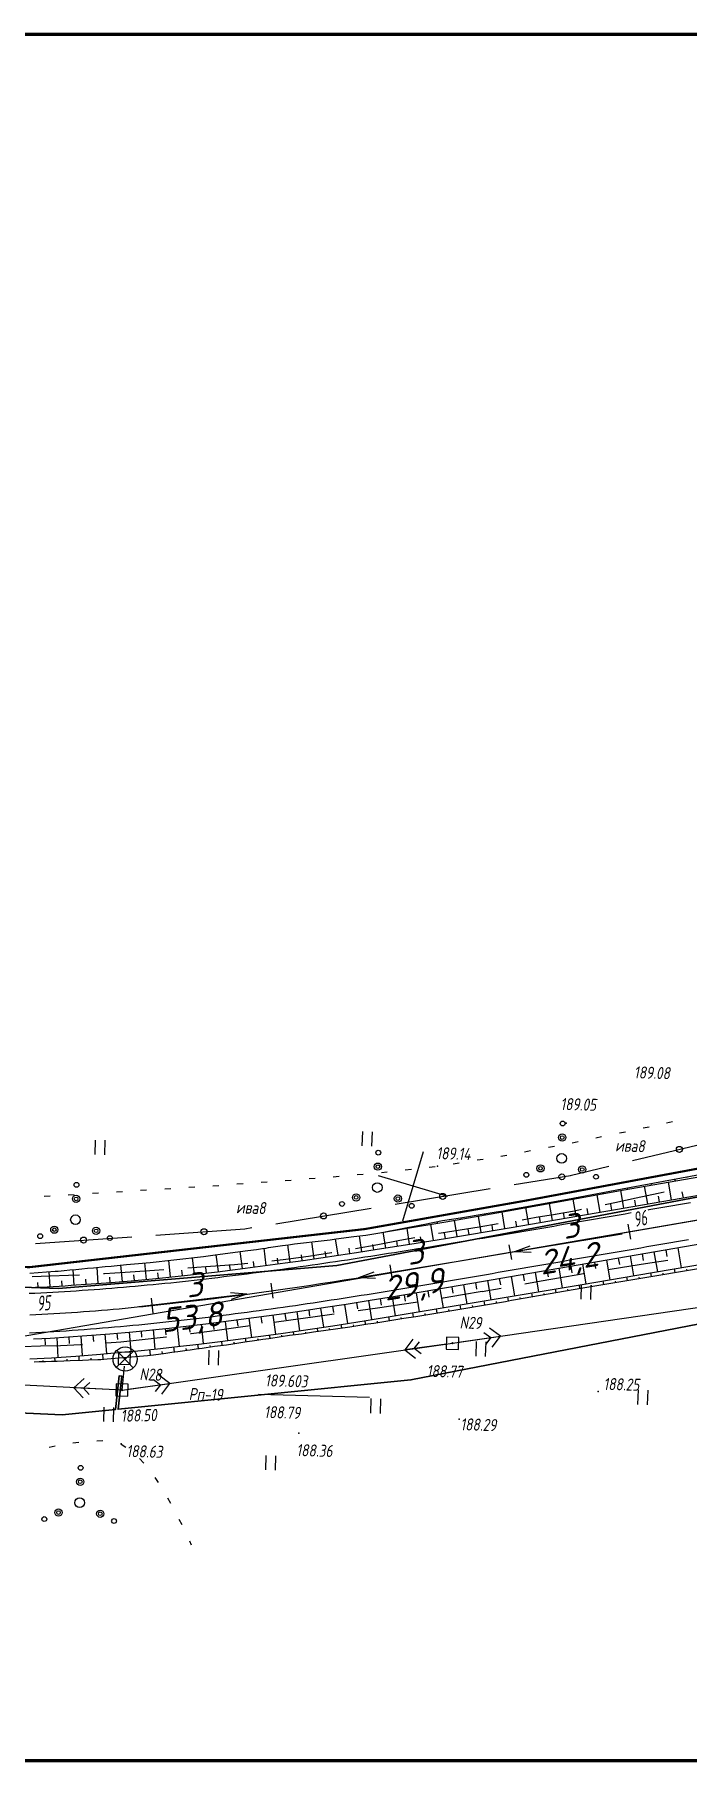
# Model space of a CAD drawing. Header units: millimetres. Extents: x 1808 to 2910, y -1045 to 155.
# Drawn here: x 2226.2 to 2334.3, y -535.7 to -249.8 of the extents above; entities that cross this region are included whole.
import ezdxf

# ---------------------------------------------------------------- set-up
doc = ezdxf.new("R2010")
doc.units = ezdxf.units.MM
doc.linetypes.add('CONTI', pattern=[0])
for name, color, linetype, lineweight in [('10', 1, 'Continuous', 35), ('КОПИЯ_ОСЬ_13_ОТКОСЫ', 7, 'Continuous', 30), ('КОПИЯ_ОСЬ_ГРАНИЦЫ_ПОЛОС', 7, 'Continuous', 30), ('ОСЬ_ВЕРХ_ПОКРЫТИЯ_ГРАНИЦЫ_ПОЛОС', 7, 'Continuous', 30), ('ОСЬ_ВЕРХ_ПОКРЫТИЯ_ОСЬ', 1, 'Continuous', 30), ('Уклоны ПЧ', 5, 'Continuous', 30)]:
    doc.layers.add(name, color=color, linetype=linetype, lineweight=lineweight)
for name, color, linetype in [('_Оформление', 7, 'Continuous'), ('_Ростелеком', 6, 'Continuous'), ('NAD_MDEFAULT', 7, 'CONTI'), ('PI_OTDEFAULT', 172, 'CONTI'), ('PI_TTDEFAULT', 5, 'CONTI'), ('PLN_O', 7, 'CONTI'), ('SETKR', 2, 'CONTI'), ('SIT_LDEFAULT', 7, 'CONTI'), ('USLZNDEFAULT', 7, 'CONTI'), ('ZAPSKDEFAULT', 7, 'CONTI'), ('КОПИЯ_ОСЬ_ТАНГЕНСЫ', 1, 'Continuous'), ('ОСЬ_ВЕРХ_ПОКРЫТИЯ_ПИКЕТЫ', 1, 'Continuous')]:
    doc.layers.add(name, color=color, linetype=linetype)
doc.styles.add('eskd', font='isocpeur.ttf', dxfattribs={"width": 1.2, "height": 2})
doc.styles.get("Standard").update_dxf_attribs({"font": 'isocpeui.ttf'})
doc.styles.add('ГОСТ', font='isocpeur.ttf', dxfattribs={"height": 4})
doc.linetypes.add('Связь', pattern='A,12.5,[130,ltypeshp.shx,S=1,R=-30,X=0,Y=0.9],1,[130,ltypeshp.shx,S=1,R=-30,X=0,Y=0.9],1,[130,ltypeshp.shx,S=1,R=-30,X=0,Y=0.9],4.5', length=19)

# ---------------------------------------------------------------- blocks, each defined once
blk = doc.blocks.new('BL_333')
at = {"color": 0}
for p, q in [((0, -6), (0, 6)), ((-6, 0), (6, 0))]:
    blk.add_line(p, q, dxfattribs=at)
blk = doc.blocks.new('BL_2011')
at = {"color": 0}
for p, q in [((0, 0), (0, 2.4)), ((1.6, 0), (1.6, 2.4))]:
    blk.add_line(p, q, dxfattribs=at)
blk = doc.blocks.new('BL_2010')
at = {"color": 0}
for centre, radius in [((0, 5.78), 0.4), ((0, 3.46), 0.6), ((0, 3.46), 0.3), ((0, 0), 0.8), ((-5.78, -2.88), 0.4), ((-3.46, -1.74), 0.6), ((-3.46, -1.74), 0.3), ((3.46, -1.74), 0.6), ((3.46, -1.74), 0.3), ((5.78, -2.88), 0.4)]:
    blk.add_circle(centre, radius, dxfattribs=at)
blk = doc.blocks.new('BL_27')
at = {"color": 0}
for p, q in [((1, 1), (-1, 1)), ((-1, 1), (-1, -1)), ((1, -1), (1, 1)), ((-1, -1), (1, -1))]:
    blk.add_line(p, q, dxfattribs=at)
blk.add_circle((0, 0), 0.1, dxfattribs=at)
blk = doc.blocks.new('BL_7')
at = {"color": 0}
for p, q in [((-1.4, 1.4), (1.4, -1.4)), ((-1.4, -1.4), (1.4, 1.4))]:
    blk.add_line(p, q, dxfattribs=at)
blk.add_circle((0, 0), 2, dxfattribs=at)
blk = doc.blocks.new('Стрелка')
at = {"layer": 'Уклоны ПЧ', "ltscale": 2}
for points in [[(-0.02, -0.05), (-0.02, 17.97)], [(-0.02, -0.05), (-0.58, 2.62)], [(-0.02, -0.05), (0.53, 2.62)]]:
    blk.add_lwpolyline(points, dxfattribs=at)

msp = doc.modelspace()

# ---------------------------------------------------------------- linework, layer by layer
at = {"layer": '10'}
for points in [[(2620.73, -395.22), (2606.59, -397.47), (2605.44, -387.39), (2553.12, -394.32), (2438.15, -413.26), (2438.66, -422.99), (2367.6, -436.36), (2276.23, -453.66), (2230.16, -457.47), (2219.73, -457.12), (2144.44, -454.6), (2029.16, -435.48), (1971.45, -421.43), (1894.92, -402.16), (1897.04, -393.04), (1863.68, -385.03)], [(2836.91, -383.88), (2819.46, -391.04), (2781.15, -396), (2691.22, -405.87), (2692.7, -395.44), (2606.46, -408.13), (2606.46, -408.13), (2531.72, -418.13), (2464.56, -429.19), (2448.04, -431.91), (2378.95, -444.91), (2369.55, -446.68), (2369.33, -456.96), (2288.52, -472.64), (2240.01, -477.5)], [(2240.01, -477.5), (2240.65, -472.01), (2240.2, -471.95), (2239.56, -477.53), (2230.74, -478.42), (2136.9, -474.03), (2085.81, -465.74), (2087.63, -460.54), (2087.21, -460.39), (2085.35, -465.66), (2035.92, -457.65), (2035.92, -457.65), (1967.01, -441.3), (1969.04, -431.65), (1931.19, -424.12), (1868.59, -406.35), (1859.13, -404.23)], [(1859.13, -404.23), (1868.59, -406.35), (1931.19, -424.12), (1969.04, -431.65), (1967.01, -441.3), (2035.92, -457.65), (2035.92, -457.65), (2085.35, -465.66), (2087.21, -460.39), (2087.63, -460.54), (2085.81, -465.74), (2136.9, -474.03), (2230.74, -478.42), (2239.56, -477.53), (2240.2, -471.95), (2240.65, -472.01), (2240.01, -477.5), (2288.52, -472.64), (2369.33, -456.96)]]:
    msp.add_lwpolyline(points, dxfattribs=at)
at = {"layer": '_Оформление', "lineweight": 70, "ltscale": 200}
msp.add_lwpolyline([(2874.19, -249.78), (1824.77, -249.78), (1824.77, -535.66), (2874.19, -535.66)], close=True, dxfattribs=at)
at = {"layer": '_Ростелеком', "color": 5, "linetype": 'Связь', "const_width": 0.35}
msp.add_lwpolyline([(2340.52, -436.8), (2307.56, -442.93), (2280.91, -447.64), (2225.37, -453.95), (2190.43, -453.43), (2160.74, -450.96), (2125.77, -447.13), (2083.69, -441.64), (2045.94, -435.19), (2011.44, -427.96), (1968.81, -418.42), (1930.94, -408.64), (1895.72, -398.7), (1863.15, -387.28)], dxfattribs=at)
at = {"layer": 'NAD_MDEFAULT', "color": 0}
msp.add_line((2263.29, -474.97), (2281.66, -475.48), dxfattribs=at)
at = {"layer": 'PI_TTDEFAULT', "color": 5}
for p in [(2314.23, -430.08, 189.05), (2292.92, -437.23, 189.14), (2295.42, -466.55, 188.77), (2240.68, -474.32, 188.5), (2319.53, -474.57, 188.25), (2296.5, -479.15, 188.29), (2269.95, -481.46, 188.36), (2240.54, -483.24, 188.63)]:
    msp.add_point(p, dxfattribs=at)
at = {"layer": 'PLN_O'}
for p, q in [((2325.22, -436.31), (2340.78, -432.58)), ((2314.93, -438.76), (2321.33, -437.23)), ((2305.63, -440.28), (2314.94, -438.75)), ((2285.9, -443.52), (2301.68, -440.93)), ((2266.15, -446.75), (2281.94, -444.16)), ((2246.26, -448.63), (2260.99, -447.61)), ((2260.99, -447.6), (2262.2, -447.4)), ((2226.31, -450.02), (2242.27, -448.91))]:
    msp.add_line(p, q, dxfattribs=at)
for centre in [(2333.01, -434.45), (2313.53, -438.99), (2293.79, -442.23), (2274.05, -445.46), (2254.24, -448.08), (2234.29, -449.46)]:
    msp.add_circle(centre, 0.5, dxfattribs=at)
at = {"layer": 'SIT_LDEFAULT', "color": 7}
for p, q in [((2323.07, -431.72), (2324.05, -431.52)), ((2326.99, -430.9), (2327.97, -430.7)), ((2330.89, -430.05), (2331.87, -429.85)), ((2311.3, -434.1), (2312.29, -433.91)), ((2315.23, -433.34), (2316.21, -433.14)), ((2319.15, -432.53), (2320.12, -432.33)), ((2291.57, -437.38), (2292.57, -437.27)), ((2295.54, -436.82), (2296.52, -436.67)), ((2299.49, -436.2), (2300.47, -436.05)), ((2303.43, -435.57), (2304.42, -435.39)), ((2307.37, -434.84), (2308.35, -434.65)), ((2259.71, -440.17), (2260.71, -440.11)), ((2263.7, -439.89), (2264.7, -439.82)), ((2267.68, -439.61), (2268.69, -439.54)), ((2271.68, -439.29), (2272.67, -439.21)), ((2275.66, -438.97), (2276.65, -438.89)), ((2279.65, -438.63), (2280.64, -438.55)), ((2283.63, -438.25), (2284.62, -438.14)), ((2287.6, -437.82), (2288.6, -437.71)), ((2227.77, -442.22), (2228.77, -442.15)), ((2231.76, -441.97), (2232.75, -441.91)), ((2235.75, -441.72), (2236.75, -441.66)), ((2239.74, -441.48), (2240.74, -441.42)), ((2243.75, -441.22), (2244.75, -441.15)), ((2247.74, -440.97), (2248.74, -440.9)), ((2251.72, -440.72), (2252.72, -440.65)), ((2255.71, -440.46), (2256.71, -440.4)), ((2325.85, -442.52), (2322.29, -443.29)), ((2329.51, -441.74), (2325.85, -442.52)), ((2330.49, -441.53), (2329.51, -441.74)), ((2309.3, -445.75), (2306.94, -446.15)), ((2312.46, -445.21), (2309.3, -445.75)), ((2315.6, -444.65), (2312.45, -445.22)), ((2316.79, -444.41), (2315.6, -444.65)), ((2322.29, -443.28), (2320.71, -443.61)), ((2293.52, -448.33), (2293.12, -448.4)), ((2296.68, -447.82), (2293.52, -448.33)), ((2299.83, -447.31), (2296.68, -447.82)), ((2302.99, -446.8), (2299.83, -447.31)), ((2275.39, -451.58), (2271.55, -452.18)), ((2275.41, -451.58), (2275.39, -451.58)), ((2283.03, -450.24), (2279.35, -450.9)), ((2286.7, -449.56), (2283.03, -450.24)), ((2289.2, -449.1), (2286.7, -449.56)), ((2247.57, -454.42), (2245.29, -454.58)), ((2254.57, -453.92), (2251.56, -454.14)), ((2259.31, -453.54), (2254.57, -453.92)), ((2261.52, -453.33), (2259.31, -453.54)), ((2267.8, -452.69), (2265.51, -452.94)), ((2271.55, -452.18), (2267.81, -452.69)), ((2321.22, -454.34), (2323.57, -453.97)), ((2323.57, -453.97), (2327.38, -453.37)), ((2327.38, -453.37), (2331.1, -452.79)), ((2228.77, -455.46), (2225.76, -455.55)), ((2231.78, -455.35), (2228.77, -455.46)), ((2233.6, -455.27), (2231.78, -455.35)), ((2237.78, -455.04), (2237.58, -455.06)), ((2241.2, -454.83), (2237.78, -455.04)), ((2245.29, -454.58), (2241.2, -454.83)), ((2300.34, -457.96), (2303.48, -457.41)), ((2307.42, -456.69), (2310.08, -456.22)), ((2310.08, -456.22), (2313.31, -455.65)), ((2313.31, -455.65), (2316.56, -455.09)), ((2316.56, -455.09), (2317.27, -454.97)), ((2283.39, -460.61), (2287.01, -460.09)), ((2287.02, -460.08), (2289.66, -459.68)), ((2293.62, -459.07), (2293.86, -459.04)), ((2293.86, -459.04), (2297.1, -458.5)), ((2295.42, -466.55), (2344.75, -459.37)), ((2297.1, -458.5), (2300.35, -457.95)), ((2265.9, -463.06), (2268.61, -462.69)), ((2268.61, -462.69), (2272.27, -462.19)), ((2272.27, -462.19), (2275.81, -461.69)), ((2279.78, -461.14), (2283.39, -460.61)), ((2240.46, -466.31), (2244.02, -465.95)), ((2244.02, -465.94), (2247.96, -465.48)), ((2247.95, -465.49), (2248.06, -465.47)), ((2252.03, -464.96), (2252.14, -464.95)), ((2252.14, -464.95), (2256.43, -464.39)), ((2256.43, -464.39), (2260.7, -463.79)), ((2260.7, -463.79), (2261.94, -463.62)), ((2288.86, -465.86), (2287.5, -467.67)), ((2296.41, -466.4), (2303.34, -465.4)), ((2300.62, -464.78), (2301.75, -465.63)), ((2301.75, -465.63), (2300.91, -466.76)), ((2303.34, -465.4), (2301.52, -464.04)), ((2301.98, -467.21), (2303.34, -465.4)), ((2224.14, -467.08), (2227.14, -467)), ((2227.14, -467), (2230.47, -466.9)), ((2230.47, -466.9), (2233.8, -466.75)), ((2233.8, -466.75), (2234.13, -466.74)), ((2238.11, -466.47), (2240.46, -466.3)), ((2240.68, -474.32), (2295.42, -466.55)), ((2294.43, -466.69), (2287.5, -467.67)), ((2287.5, -467.67), (2289.3, -469.03)), ((2289.08, -467.44), (2289.93, -466.32)), ((2290.21, -468.29), (2289.08, -467.44)), ((2240.68, -474.32), (2241.06, -470.34)), ((2240.68, -474.32), (2189.33, -471.75)), ((2234.37, -472.4), (2232.69, -473.92)), ((2239.68, -474.27), (2232.69, -473.92)), ((2232.69, -473.92), (2234.21, -475.6)), ((2234.28, -474), (2235.34, -473.05)), ((2235.24, -475.05), (2234.28, -474)), ((2241.67, -474.18), (2248.6, -473.2)), ((2245.89, -472.58), (2247.02, -473.42)), ((2247.02, -473.42), (2246.16, -474.55)), ((2248.6, -473.2), (2246.79, -471.83)), ((2247.24, -475), (2248.6, -473.2)), ((2232.53, -483.07), (2233.53, -482.93)), ((2236.51, -482.71), (2237.51, -482.68)), ((2228.61, -483.75), (2229.59, -483.56)), ((2240.46, -483.23), (2240.54, -483.24)), ((2240.53, -483.25), (2241.29, -483.77)), ((2243.59, -485.67), (2244.26, -486.42)), ((2246.08, -488.78), (2246.63, -489.62)), ((2248.2, -492.17), (2248.69, -493.04)), ((2250.1, -495.7), (2250.55, -496.59)), ((2251.84, -499.29), (2252.12, -499.95))]:
    msp.add_line(p, q, dxfattribs=at)
at = {"layer": 'КОПИЯ_ОСЬ_13_ОТКОСЫ'}
for points in [[(2225.32, -457.33), (2226.31, -457.28), (2228.28, -457.19), (2229.26, -457.14), (2231.23, -457.02), (2232.22, -456.96), (2235.54, -456.74), (2238.86, -456.48), (2242.18, -456.2), (2246.86, -455.76), (2251.54, -455.27), (2253.51, -455.05), (2256.46, -454.7), (2259.42, -454.34), (2263.56, -453.81), (2267.69, -453.25), (2270.65, -452.84), (2273.6, -452.41), (2276.55, -451.97), (2279.51, -451.53), (2282.95, -450.99), (2288.37, -450.14), (2294.28, -449.18), (2305.12, -447.39), (2522.07, -409.95)], [(2225.99, -465.84), (2228.77, -465.69), (2231.8, -465.5), (2234.83, -465.29), (2238.65, -464.98), (2242.48, -464.64), (2248.5, -464.03), (2255.01, -463.28), (2258.76, -462.81), (2262.5, -462.31), (2266.69, -461.73), (2270.87, -461.13), (2274.35, -460.6), (2277.82, -460.07), (2281.79, -459.44), (2285.95, -458.76), (2290.2, -458.06), (2298.6, -456.63), (2523.43, -417.84)], [(2225.4, -454.95), (2228.13, -454.75), (2229.6, -454.64), (2230.09, -454.6), (2231.07, -454.51), (2232.04, -454.42), (2233.02, -454.33), (2234, -454.23), (2234.97, -454.13), (2235.95, -454.04), (2237.9, -453.84), (2238.88, -453.76), (2239.86, -453.68), (2241.43, -453.53), (2243.39, -453.36), (2245.34, -453.16), (2249.26, -452.75), (2251.22, -452.53), (2252.2, -452.41), (2254.16, -452.17), (2256.11, -451.93), (2261.5, -451.21), (2262.97, -451), (2263.94, -450.86), (2264.53, -450.78), (2264.92, -450.72), (2267.27, -450.35), (2268.25, -450.23), (2269.24, -450.11), (2271.21, -449.88), (2272.19, -449.76), (2275.14, -449.4), (2276.13, -449.27), (2279.09, -448.9), (2280.07, -448.76), (2281.06, -448.63), (2282.04, -448.49), (2286.95, -447.68), (2294.32, -446.42), (2304.65, -444.62), (2314.49, -442.84), (2323.54, -441.22), (2353.09, -436.04)], [(2281.06, -448.63), (2282.04, -448.49), (2286.95, -447.68), (2294.32, -446.42), (2304.65, -444.62), (2314.49, -442.84), (2323.54, -441.22), (2353.09, -436.04)], [(2281.06, -448.63), (2282.04, -448.48), (2283.02, -448.3), (2284, -448.13), (2287.91, -447.39), (2290.84, -446.83), (2293.78, -446.25), (2296.74, -445.78), (2297.72, -445.62), (2299.69, -445.3), (2300.68, -445.13), (2302.65, -444.81), (2303.83, -444.61), (2304.62, -444.47), (2314.46, -442.71), (2323.5, -441), (2343.17, -437.33)], [(2328.29, -440.11), (2328.34, -440.37)], [(2330.26, -439.74), (2330.27, -439.82)], [(2331.69, -442.81), (2331.18, -439.86)], [(2332.22, -439.37), (2332.28, -439.67)], [(2334.19, -439), (2334.21, -439.1)], [(2312.56, -443.05), (2312.59, -443.18)], [(2314.53, -442.7), (2314.54, -442.74)], [(2315.92, -445.53), (2315.43, -442.67)], [(2316.5, -442.33), (2316.53, -442.47)], [(2318.46, -441.95), (2318.47, -442)], [(2319.86, -444.85), (2319.37, -441.96)], [(2320.43, -441.58), (2320.46, -441.77)], [(2322.39, -441.21), (2322.4, -441.27)], [(2323.81, -444.17), (2323.3, -441.26)], [(2324.36, -440.84), (2324.4, -441.06)], [(2325.78, -443.83), (2325.61, -442.86)], [(2326.32, -440.47), (2326.34, -440.55)], [(2327.75, -443.49), (2327.24, -440.56)], [(2329.72, -443.15), (2329.55, -442.17)], [(2333.66, -442.47), (2333.49, -441.49)], [(2296.8, -445.77), (2296.83, -445.98)], [(2298.77, -445.45), (2298.78, -445.52)], [(2300.15, -448.21), (2299.7, -445.48)], [(2300.74, -445.12), (2300.77, -445.3)], [(2302.72, -444.8), (2302.73, -444.85)], [(2304.1, -447.56), (2303.64, -444.79)], [(2304.69, -444.46), (2304.71, -444.61)], [(2306.66, -444.11), (2306.67, -444.16)], [(2308.04, -446.89), (2307.56, -444.09)], [(2308.63, -443.76), (2308.65, -443.89)], [(2310.01, -446.55), (2309.85, -445.62)], [(2310.6, -443.4), (2310.6, -443.45)], [(2311.98, -446.21), (2311.49, -443.38)], [(2313.95, -445.87), (2313.79, -444.92)], [(2317.89, -445.19), (2317.73, -444.23)], [(2321.83, -444.51), (2321.67, -443.54)], [(2280.4, -451.39), (2280, -448.77)], [(2284.35, -450.77), (2283.94, -448.18)], [(2285, -447.94), (2285.01, -448)], [(2286.96, -447.57), (2286.97, -447.59)], [(2288.31, -450.15), (2287.89, -447.52)], [(2288.93, -447.19), (2288.95, -447.34)], [(2290.89, -446.82), (2290.9, -446.86)], [(2292.25, -449.51), (2291.82, -446.85)], [(2292.85, -446.43), (2292.9, -446.67)], [(2294.23, -449.19), (2294.09, -448.3)], [(2294.82, -446.08), (2294.83, -446.16)], [(2296.2, -448.86), (2295.76, -446.17)], [(2298.18, -448.54), (2298.03, -447.64)], [(2302.12, -447.89), (2301.97, -446.98)], [(2306.07, -447.23), (2305.91, -446.31)], [(2225.39, -469.16), (2228.96, -468.96), (2233.03, -468.68), (2237.1, -468.36), (2241.16, -468), (2243.28, -467.8), (2246.57, -467.46), (2249.85, -467.11), (2253.38, -466.7), (2256.91, -466.27), (2259.92, -465.89), (2261.93, -465.62), (2264.93, -465.22), (2267.34, -464.88), (2270.34, -464.44), (2275.57, -463.65), (2280.8, -462.83), (2285.77, -462.02), (2292.71, -460.87), (2316.89, -456.8), (2325.97, -455.28), (2355.54, -450.23)], [(2225.39, -469.16), (2228.96, -468.96), (2233.03, -468.68), (2237.1, -468.36), (2241.16, -468), (2243.28, -467.8), (2246.57, -467.46), (2249.85, -467.11), (2253.38, -466.7), (2256.91, -466.27), (2259.92, -465.89), (2261.93, -465.62), (2264.93, -465.22), (2267.34, -464.88), (2270.34, -464.44), (2275.57, -463.65), (2280.8, -462.83), (2285.77, -462.02), (2292.71, -460.87), (2316.89, -456.8), (2325.97, -455.29), (2355.54, -450.23)], [(2260.6, -454.19), (2260.24, -451.38)], [(2264.57, -453.68), (2264.19, -450.82)], [(2268.53, -453.13), (2268.12, -450.24)], [(2272.49, -452.57), (2272.09, -449.77)], [(2274.47, -452.28), (2274.33, -451.35)], [(2276.45, -451.99), (2276.05, -449.28)], [(2278.43, -451.69), (2278.29, -450.79)], [(2282.38, -451.08), (2282.24, -450.21)], [(2286.33, -450.46), (2286.19, -449.59)], [(2290.28, -449.83), (2290.14, -448.95)], [(2328.79, -451.42), (2329.36, -454.71)], [(2330.77, -451.08), (2330.95, -452.18)], [(2332.74, -450.74), (2333.31, -454.05)], [(2226.13, -469.64), (2226.95, -469.6), (2227.98, -469.57), (2229, -469.54), (2229.31, -469.54), (2229.61, -469.53), (2229.92, -469.52), (2231.04, -469.44), (2232.06, -469.4), (2234.11, -469.34), (2235.13, -469.29), (2236.66, -469.25), (2237.17, -469.23), (2238.19, -469.11), (2238.19, -469.11), (2238.19, -469.11), (2238.19, -469.11), (2244.9, -468.59), (2244.9, -468.59), (2244.9, -468.59), (2244.9, -468.59), (2245.91, -468.46), (2247.92, -468.17), (2248.93, -468.03), (2249.94, -467.91), (2251.45, -467.69), (2251.96, -467.62), (2252.96, -467.48), (2253.97, -467.36), (2255.98, -467.06), (2256.99, -466.92), (2257.99, -466.79), (2259, -466.65), (2261, -466.34), (2263, -466.03), (2264.01, -465.89), (2265.01, -465.76), (2267.01, -465.43), (2268.41, -465.24), (2269.41, -465.11), (2270.42, -464.98), (2271.42, -464.83), (2272.41, -464.69), (2274.42, -464.41), (2276.41, -464.11), (2278.41, -463.82), (2280.4, -463.51), (2281.4, -463.36), (2282.39, -463.21), (2283.39, -463.05), (2285.38, -462.74), (2287.36, -462.42), (2289.35, -462.12), (2292.33, -461.64), (2293.32, -461.48), (2294.31, -461.31), (2295.3, -461.14), (2296.29, -460.97), (2297.28, -460.81), (2298.26, -460.64), (2299.25, -460.46), (2300.24, -460.3), (2301.23, -460.13), (2302.21, -459.95), (2304.19, -459.62), (2305.17, -459.44), (2306.16, -459.27), (2307.14, -459.1), (2317, -457.4), (2345.8, -452.58)], [(2232.74, -456.93), (2232.57, -454.37)], [(2236.73, -456.65), (2236.53, -453.98)], [(2240.72, -456.33), (2240.49, -453.62)], [(2244.7, -455.97), (2244.44, -453.25)], [(2248.68, -455.57), (2248.4, -452.84)], [(2250.67, -455.36), (2250.57, -454.45)], [(2252.66, -455.14), (2252.35, -452.39)], [(2254.65, -454.92), (2254.54, -454)], [(2256.63, -454.68), (2256.29, -451.91)], [(2258.62, -454.44), (2258.5, -453.52)], [(2262.58, -453.94), (2262.46, -453)], [(2266.55, -453.41), (2266.42, -452.46)], [(2270.51, -452.86), (2270.38, -451.89)], [(2311.06, -454.48), (2311.24, -455.55)], [(2313.03, -454.14), (2313.58, -457.36)], [(2315, -453.8), (2315.18, -454.87)], [(2316.97, -453.46), (2317.53, -456.69)], [(2318.94, -453.12), (2319.13, -454.2)], [(2320.91, -452.78), (2321.47, -456.04)], [(2322.88, -452.44), (2323.07, -453.53)], [(2324.85, -452.1), (2325.42, -455.38)], [(2326.82, -451.76), (2327.01, -452.85)], [(2332.31, -454.84), (2332.21, -454.23)], [(2334.28, -454.51), (2334.25, -454.31)], [(2226.75, -457.26), (2226.71, -456.47)], [(2228.75, -457.16), (2228.62, -454.71)], [(2230.74, -457.05), (2230.7, -456.23)], [(2234.73, -456.79), (2234.68, -455.94)], [(2238.72, -456.49), (2238.65, -455.6)], [(2242.71, -456.15), (2242.63, -455.25)], [(2246.69, -455.77), (2246.6, -454.87)], [(2295.29, -457.19), (2295.47, -458.24)], [(2297.26, -456.86), (2297.8, -460.02)], [(2299.23, -456.52), (2299.41, -457.57)], [(2301.2, -456.18), (2301.75, -459.35)], [(2303.17, -455.84), (2303.36, -456.9)], [(2305.14, -455.5), (2305.69, -458.69)], [(2307.11, -455.16), (2307.3, -456.22)], [(2309.09, -454.82), (2309.64, -458.02)], [(2316.53, -457.49), (2316.43, -456.88)], [(2318.5, -457.15), (2318.47, -456.95)], [(2320.47, -456.82), (2320.37, -456.22)], [(2322.45, -456.49), (2322.41, -456.29)], [(2324.42, -456.16), (2324.32, -455.56)], [(2326.39, -455.83), (2326.36, -455.63)], [(2328.36, -455.5), (2328.26, -454.9)], [(2330.34, -455.17), (2330.3, -454.97)], [(2277.53, -460.11), (2278.01, -463.27)], [(2279.5, -459.8), (2279.67, -460.85)], [(2281.48, -459.49), (2281.98, -462.64)], [(2283.45, -459.17), (2283.62, -460.22)], [(2285.43, -458.85), (2285.94, -461.99)], [(2287.4, -458.52), (2287.57, -459.57)], [(2289.37, -458.19), (2289.89, -461.34)], [(2291.34, -457.86), (2291.52, -458.91)], [(2293.32, -457.53), (2293.85, -460.68)], [(2296.82, -460.88), (2296.71, -460.2)], [(2300.76, -460.21), (2300.65, -459.54)], [(2302.73, -459.86), (2302.7, -459.64)], [(2304.7, -459.52), (2304.59, -458.87)], [(2306.67, -459.18), (2306.64, -458.96)], [(2308.65, -458.84), (2308.54, -458.21)], [(2310.62, -458.5), (2310.58, -458.29)], [(2312.59, -458.16), (2312.48, -457.54)], [(2314.56, -457.82), (2314.52, -457.62)], [(2257.73, -462.94), (2258.13, -466.12)], [(2259.71, -462.68), (2259.85, -463.74)], [(2261.69, -462.42), (2262.12, -465.6)], [(2263.68, -462.15), (2263.82, -463.21)], [(2265.66, -461.88), (2266.1, -465.05)], [(2267.64, -461.6), (2267.79, -462.65)], [(2269.62, -461.31), (2270.08, -464.48)], [(2271.6, -461.02), (2271.75, -462.07)], [(2273.57, -460.72), (2274.05, -463.88)], [(2275.55, -460.42), (2275.71, -461.47)], [(2281.02, -463.42), (2280.93, -462.8)], [(2283, -463.11), (2282.97, -462.91)], [(2284.98, -462.8), (2284.88, -462.17)], [(2286.95, -462.49), (2286.92, -462.28)], [(2288.93, -462.18), (2288.82, -461.52)], [(2290.9, -461.87), (2290.87, -461.65)], [(2292.88, -461.55), (2292.77, -460.86)], [(2294.85, -461.22), (2294.81, -460.99)], [(2298.79, -460.54), (2298.75, -460.32)], [(2227.87, -465.74), (2227.93, -466.84)], [(2229.86, -465.63), (2230.06, -468.89)], [(2231.86, -465.5), (2231.93, -466.58)], [(2233.85, -465.36), (2234.09, -468.6)], [(2235.85, -465.21), (2235.93, -466.29)], [(2237.84, -465.05), (2238.11, -468.27)], [(2239.83, -464.88), (2239.93, -465.95)], [(2241.83, -464.7), (2242.12, -467.91)], [(2243.82, -464.5), (2243.92, -465.57)], [(2245.81, -464.3), (2246.13, -467.51)], [(2247.8, -464.1), (2247.9, -465.17)], [(2249.78, -463.88), (2250.15, -467.07)], [(2251.77, -463.65), (2251.89, -464.72)], [(2253.76, -463.42), (2254.12, -466.61)], [(2255.74, -463.19), (2255.87, -464.25)], [(2261.23, -466.31), (2261.14, -465.73)], [(2263.21, -466), (2263.18, -465.8)], [(2265.19, -465.73), (2265.1, -465.19)], [(2267.17, -465.41), (2267.14, -465.23)], [(2269.15, -465.14), (2269.08, -464.63)], [(2271.13, -464.87), (2271.11, -464.7)], [(2273.11, -464.59), (2273.03, -464.04)], [(2275.09, -464.31), (2275.06, -464.12)], [(2277.07, -464.01), (2276.98, -463.43)], [(2279.05, -463.72), (2279.02, -463.52)], [(2233.58, -469.36), (2233.56, -468.64)], [(2237.57, -469.19), (2237.47, -468.33)], [(2245.39, -468.52), (2245.27, -467.6)], [(2247.37, -468.25), (2247.33, -467.94)], [(2249.35, -467.98), (2249.25, -467.17)], [(2251.33, -467.71), (2251.29, -467.44)], [(2253.32, -467.44), (2253.23, -466.72)], [(2255.3, -467.16), (2255.26, -466.92)], [(2257.28, -466.88), (2257.2, -466.24)], [(2259.26, -466.61), (2259.22, -466.4)], [(2227.58, -469.58), (2227.58, -469.41)], [(2229.58, -469.54), (2229.56, -468.92)], [(2231.58, -469.42), (2231.57, -469.21)], [(2235.57, -469.28), (2235.57, -469.04)]]:
    msp.add_lwpolyline(points, dxfattribs=at)
at = {"layer": 'КОПИЯ_ОСЬ_ГРАНИЦЫ_ПОЛОС'}
for points in [[(2324.99, -444.98), (2324.01, -445.15), (2323.02, -445.32), (2322.04, -445.49), (2321.05, -445.66), (2320.07, -445.83), (2319.08, -446), (2318.1, -446.17), (2317.11, -446.34), (2316.13, -446.51), (2315.14, -446.68), (2314.16, -446.85), (2313.17, -447.02), (2312.19, -447.19), (2311.2, -447.36), (2310.22, -447.53), (2309.23, -447.7), (2308.25, -447.87), (2307.26, -448.04), (2306.28, -448.21), (2305.29, -448.38), (2304.32, -448.54), (2303.34, -448.7), (2302.37, -448.86), (2301.39, -449.02), (2300.42, -449.18), (2299.44, -449.34), (2298.47, -449.5), (2297.49, -449.67), (2296.52, -449.83), (2295.54, -449.99), (2294.57, -450.15), (2293.59, -450.3), (2292.62, -450.46), (2291.64, -450.62), (2290.67, -450.78), (2289.69, -450.94), (2288.72, -451.09), (2287.74, -451.25), (2286.77, -451.4), (2285.79, -451.56), (2284.82, -451.71), (2283.84, -451.87), (2282.87, -452.02), (2281.89, -452.17), (2280.92, -452.32), (2279.95, -452.47), (2278.97, -452.62), (2278, -452.77), (2277.02, -452.91), (2276.05, -453.06), (2275.07, -453.2), (2274.1, -453.35), (2273.12, -453.49), (2272.15, -453.63), (2271.17, -453.77), (2270.2, -453.91), (2269.22, -454.05), (2268.25, -454.18), (2267.27, -454.32), (2266.3, -454.45), (2265.32, -454.58), (2264.35, -454.71), (2263.37, -454.84), (2262.39, -454.97), (2261.42, -455.1), (2260.44, -455.22), (2259.47, -455.34), (2258.49, -455.47), (2257.52, -455.58), (2256.54, -455.7), (2255.56, -455.82), (2254.59, -455.93), (2253.61, -456.04), (2252.63, -456.15), (2251.66, -456.26), (2250.68, -456.37), (2249.71, -456.47), (2248.73, -456.58), (2247.75, -456.68), (2246.77, -456.77), (2245.8, -456.87), (2244.82, -456.96), (2243.84, -457.06), (2242.87, -457.14), (2241.89, -457.23), (2240.91, -457.32), (2239.94, -457.4), (2238.96, -457.48), (2237.98, -457.56), (2237, -457.63), (2236.03, -457.7), (2235.05, -457.77), (2234.07, -457.84), (2233.09, -457.91), (2232.12, -457.97), (2231.14, -458.03), (2230.16, -458.09), (2229.18, -458.14), (2228.2, -458.19), (2227.23, -458.24), (2226.25, -458.29), (2225.27, -458.33)], [(2334.84, -443.28), (2333.86, -443.45), (2332.87, -443.62), (2331.89, -443.79), (2330.9, -443.96), (2329.92, -444.13), (2328.93, -444.3), (2327.95, -444.47), (2327.79, -444.49)]]:
    msp.add_lwpolyline(points, dxfattribs=at)
at = {"layer": 'КОПИЯ_ОСЬ_ТАНГЕНСЫ'}
msp.add_line((2221.71, -465.84), (2532.38, -412.23), dxfattribs=at)
at = {"layer": 'ОСЬ_ВЕРХ_ПОКРЫТИЯ_ГРАНИЦЫ_ПОЛОС'}
for points in [[(2225.32, -457.33), (2226.31, -457.28), (2228.28, -457.19), (2229.26, -457.14), (2231.23, -457.02), (2232.22, -456.96), (2235.54, -456.74), (2238.86, -456.48), (2242.18, -456.2), (2246.86, -455.76), (2251.54, -455.27), (2253.51, -455.05), (2256.46, -454.7), (2259.42, -454.34), (2263.56, -453.81), (2267.69, -453.25), (2270.65, -452.84), (2273.6, -452.41), (2276.55, -451.97), (2279.51, -451.53), (2282.95, -450.99), (2288.37, -450.14), (2294.28, -449.18), (2305.12, -447.39), (2522.07, -409.95)], [(2225.99, -465.84), (2228.77, -465.69), (2231.8, -465.5), (2234.83, -465.29), (2238.65, -464.98), (2242.48, -464.64), (2248.5, -464.03), (2255.01, -463.28), (2258.76, -462.81), (2262.5, -462.31), (2266.69, -461.73), (2270.87, -461.13), (2274.35, -460.6), (2277.82, -460.07), (2281.79, -459.44), (2285.95, -458.76), (2290.2, -458.06), (2298.6, -456.63), (2523.43, -417.84)], [(2334.52, -449.42), (2333.53, -449.59), (2332.55, -449.76), (2331.56, -449.93), (2330.58, -450.1), (2329.59, -450.27), (2328.61, -450.44), (2327.62, -450.61), (2326.64, -450.78), (2325.65, -450.95), (2324.67, -451.12), (2323.68, -451.29), (2322.7, -451.46), (2321.71, -451.63), (2320.73, -451.8), (2319.74, -451.97), (2318.76, -452.14), (2317.77, -452.31), (2316.79, -452.48), (2315.8, -452.65), (2314.82, -452.82), (2313.83, -452.99), (2312.85, -453.16), (2311.86, -453.33), (2310.88, -453.5), (2309.89, -453.67), (2308.91, -453.84), (2307.92, -454.01), (2306.94, -454.18), (2305.95, -454.35), (2304.97, -454.52), (2303.98, -454.69), (2303, -454.86), (2302.01, -455.03), (2301.03, -455.2), (2300.04, -455.37), (2299.05, -455.54), (2298.07, -455.71), (2297.08, -455.88), (2296.09, -456.04), (2295.11, -456.21), (2294.12, -456.38), (2293.13, -456.55), (2292.15, -456.71), (2291.16, -456.88), (2290.17, -457.05), (2289.19, -457.21), (2288.2, -457.38), (2287.21, -457.54), (2286.22, -457.7), (2285.23, -457.87), (2284.24, -458.03), (2283.25, -458.19), (2282.26, -458.35), (2281.28, -458.51), (2280.29, -458.67), (2279.3, -458.82), (2278.3, -458.98), (2277.31, -459.13), (2276.32, -459.29), (2275.33, -459.44), (2274.34, -459.59), (2273.35, -459.74), (2272.36, -459.89), (2271.36, -460.04), (2270.37, -460.19), (2269.38, -460.34), (2268.39, -460.48), (2267.39, -460.62), (2266.4, -460.76), (2265.4, -460.9), (2264.41, -461.04), (2263.41, -461.18), (2262.42, -461.32), (2261.42, -461.45), (2260.43, -461.58), (2259.43, -461.71), (2258.43, -461.84), (2257.44, -461.97), (2256.44, -462.09), (2255.44, -462.22), (2254.44, -462.34), (2253.45, -462.46), (2252.45, -462.58), (2251.45, -462.69), (2250.45, -462.81), (2249.45, -462.92), (2248.45, -463.03), (2247.45, -463.13), (2246.45, -463.24), (2245.45, -463.34), (2244.45, -463.44), (2243.44, -463.54), (2242.44, -463.64), (2241.44, -463.73), (2240.44, -463.82), (2239.43, -463.91), (2238.43, -464), (2237.43, -464.08), (2236.42, -464.16), (2235.42, -464.24), (2234.41, -464.32), (2233.41, -464.39), (2232.4, -464.46), (2231.4, -464.53), (2230.39, -464.59), (2229.39, -464.65), (2228.38, -464.71), (2227.37, -464.77), (2226.37, -464.82), (2225.36, -464.87)]]:
    msp.add_lwpolyline(points, dxfattribs=at)
at = {"layer": 'ОСЬ_ВЕРХ_ПОКРЫТИЯ_ОСЬ'}
msp.add_lwpolyline([(2225.41, -461.87), (2226.4, -461.82), (2227.39, -461.76), (2228.37, -461.71), (2229.36, -461.65), (2230.35, -461.59), (2231.33, -461.52), (2232.32, -461.46), (2233.31, -461.39), (2234.29, -461.32), (2235.28, -461.24), (2236.27, -461.16), (2237.25, -461.08), (2238.24, -461), (2239.22, -460.92), (2240.21, -460.83), (2241.19, -460.74), (2242.18, -460.65), (2243.16, -460.55), (2244.15, -460.46), (2245.13, -460.36), (2246.11, -460.26), (2247.1, -460.15), (2248.08, -460.05), (2249.06, -459.94), (2250.05, -459.83), (2251.03, -459.72), (2252.01, -459.61), (2253.98, -459.37), (2255.94, -459.13), (2257.9, -458.89), (2259.86, -458.63), (2261.82, -458.37), (2263.78, -458.1), (2265.74, -457.83), (2267.7, -457.55), (2269.66, -457.26), (2271.62, -456.97), (2273.57, -456.68), (2275.53, -456.38), (2277.48, -456.07), (2279.43, -455.76), (2282.36, -455.29), (2285.29, -454.82), (2288.22, -454.33), (2292.12, -453.68), (2297, -452.85), (2305.77, -451.34), (2305.77, -451.34), (2520.36, -414.31)], dxfattribs=at)
at = {"layer": 'ОСЬ_ВЕРХ_ПОКРЫТИЯ_ПИКЕТЫ'}
for p, q in [((2324.94, -449.3), (2324.51, -446.83)), ((2324.94, -449.3), (2324.51, -446.83)), ((2305.23, -452.7), (2304.8, -450.24)), ((2285.5, -456.05), (2285.09, -453.58)), ((2265.71, -459.1), (2265.36, -456.62)), ((2245.81, -461.55), (2245.55, -459.06))]:
    msp.add_line(p, q, dxfattribs=at)

# ---------------------------------------------------------------- block references
at = {"layer": 'SETKR', "color": 82, "rotation": 73.41206077923891}
msp.add_blockref('BL_333', (2288.91, -440.55), dxfattribs=at)
at = {"layer": 'USLZNDEFAULT', "color": 7, "rotation": 358.4120607792389}
for name, p in [('BL_27', (2295.42, -466.55)), ('BL_7', (2241.18, -469.17)), ('BL_27', (2241.07, -469.05)), ('BL_27', (2240.68, -474.32))]:
    msp.add_blockref(name, p, dxfattribs=at)
at = {"layer": 'ZAPSKDEFAULT', "color": 7, "rotation": 358.4120607792389}
for name, p in [('BL_2011', (2280.47, -433.87)), ('BL_2010', (2313.5, -435.94)), ('BL_2011', (2236.22, -435.29)), ('BL_2010', (2282.96, -440.76)), ('BL_2010', (2232.96, -446.1)), ('BL_2011', (2316.72, -459.27)), ('BL_2011', (2255.06, -470.12)), ('BL_2011', (2299.31, -468.69)), ('BL_2011', (2326.14, -476.69)), ('BL_2011', (2237.64, -479.54)), ('BL_2011', (2281.89, -478.12)), ('BL_2011', (2264.48, -487.54)), ('BL_2010', (2233.65, -492.96))]:
    msp.add_blockref(name, p, dxfattribs=at)
at = {"layer": 'Уклоны ПЧ', "xscale": -1, "rotation": 279.3216987211973}
for p in [(2305.77, -451.34), (2279.96, -455.65)]:
    msp.add_blockref('Стрелка', p, dxfattribs=at)
at = {"layer": 'Уклоны ПЧ', "rotation": 96.71056829279959}
msp.add_blockref('Стрелка', (2261.29, -458.42), dxfattribs=at)

# ---------------------------------------------------------------- texts
at = {"layer": 'NAD_MDEFAULT', "color": 7, "style": 'eskd', "oblique": 10, "width": 0.8}
for s, rotation, p in [('ива8', 358.1429, (2322.36, -434.77)), ('ива8', 358.1429, (2259.55, -445.02)), ('N29', 358.1429, (2296.59, -464.1)), ('N28', 358.1429, (2243.54, -472.67)), (' Рп-19', 358.4121, (2250.7, -475.93)), (' 189.603', 358.4121, (2263.33, -473.66)), (' 188.79', 358.4121, (2263.18, -478.9))]:
    msp.add_text(s, height=2, rotation=rotation, dxfattribs=at).set_placement(p)
at = {"layer": 'PI_OTDEFAULT', "color": 172, "style": 'eskd', "oblique": 10, "width": 0.8}
for s, rotation, p in [('189.08', 358.4121, (2325.47, -422.67)), ('189.05', 358.4121, (2313.29, -427.91)), ('189.14', 358.4121, (2292.74, -436.06)), ('188.77', 358.4121, (2291.14, -472.13)), ('188.25', 358.4121, (2320.41, -474.28)), ('188.50', 1.4121, (2240.51, -479.58)), ('188.29', 358.4121, (2296.72, -480.96)), ('188.63', 358.4121, (2241.39, -485.39)), ('188.36', 358.4121, (2269.55, -485.24))]:
    msp.add_text(s, height=2, rotation=rotation, dxfattribs=at).set_placement(p)
at = {"layer": 'ОСЬ_ВЕРХ_ПОКРЫТИЯ_ПИКЕТЫ', "width": 0.6}
for s, rotation, p in [('96', 9.791, (2325.64, -447.3)), ('95', 2.87, (2226.65, -461.19))]:
    msp.add_text(s, height=2.5, rotation=rotation, dxfattribs=at).set_placement(p)
at = {"layer": 'Уклоны ПЧ', "style": 'ГОСТ', "oblique": 15}
for s, rotation, p in [('3', 8.9315, (2313.93, -449.32)), ('3', 8.9315, (2288.12, -453.63)), ('24,2', 8.9315, (2310.13, -455.22)), ('29,9', 8.9315, (2284.32, -459.53)), ('3', 6.8066, (2251.47, -459.02)), ('53,8', 6.8066, (2247.45, -464.77))]:
    msp.add_text(s, height=4, rotation=rotation, dxfattribs=at).set_placement(p)

doc.saveas('drawing.dxf')
